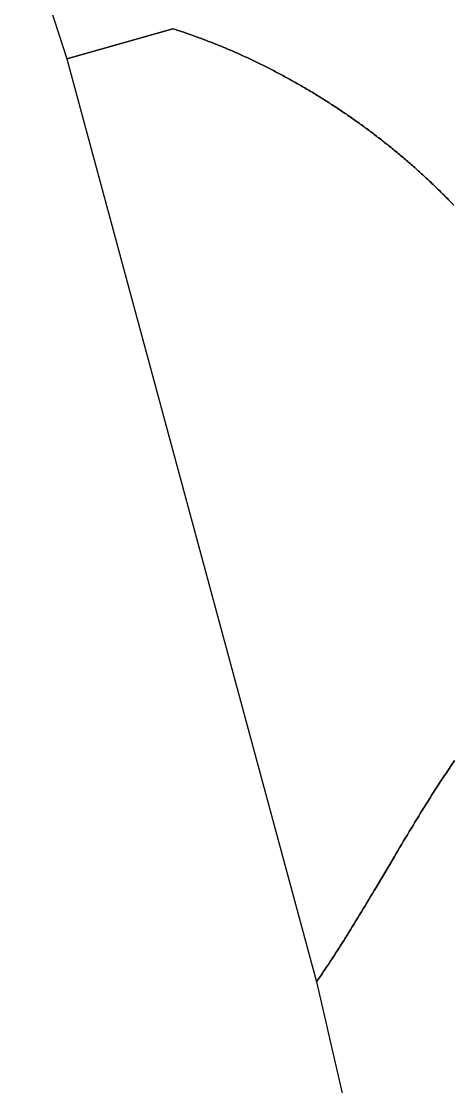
# Model space of a CAD drawing. Header units: millimetres. Extents: x 539514 to 908003, y -69769 to 203909.
# Drawn here: x 607416 to 624065, y -5642 to 35417 of the extents above; entities that cross this region are included whole.
import ezdxf

# ---------------------------------------------------------------- set-up
doc = ezdxf.new("R2010")
doc.units = ezdxf.units.MM
doc.layers.add('CLOSED_AREAS', color=7, linetype='Continuous')

msp = doc.modelspace()

# ---------------------------------------------------------------- linework, layer by layer
at = {"layer": 'CLOSED_AREAS'}
for points in [[(607416.23, 39406.86), (609165.136, 33965.817), (613245.918, 35131.755), (613299.228, 35114.808), (613352.535, 35097.716), (613405.839, 35080.48), (613459.139, 35063.1), (613512.435, 35045.576), (613565.726, 35027.909), (613619.012, 35010.098), (613672.292, 34992.145), (613725.566, 34974.049), (613778.833, 34955.81), (613832.093, 34937.428), (613885.346, 34918.905), (613938.591, 34900.24), (613991.827, 34881.433), (614045.054, 34862.485), (614098.271, 34843.395), (614151.479, 34824.165), (614204.676, 34804.794), (614257.862, 34785.282), (614311.036, 34765.63), (614364.199, 34745.838), (614417.35, 34725.906), (614470.487, 34705.835), (614523.612, 34685.624), (614576.722, 34665.275), (614629.819, 34644.786), (614682.9, 34624.158), (614735.966, 34603.393), (614789.017, 34582.489), (614842.051, 34561.447), (614895.069, 34540.267), (614948.07, 34518.95), (615001.053, 34497.496), (615054.018, 34475.904), (615106.964, 34454.176), (615159.891, 34432.311), (615212.799, 34410.31), (615265.687, 34388.172), (615318.555, 34365.899), (615371.401, 34343.49), (615424.226, 34320.946), (615477.029, 34298.266), (615529.81, 34275.452), (615582.568, 34252.503), (615635.302, 34229.419), (615688.013, 34206.201), (615740.7, 34182.849), (615793.361, 34159.363), (615845.998, 34135.744), (615898.609, 34111.991), (615951.193, 34088.105), (616003.751, 34064.086), (616056.282, 34039.934), (616108.785, 34015.651), (616161.26, 33991.234), (616213.707, 33966.686), (616266.124, 33942.006), (616318.512, 33917.195), (616370.87, 33892.253), (616423.198, 33867.179), (616475.494, 33841.974), (616527.759, 33816.639), (616579.993, 33791.174), (616632.193, 33765.578), (616684.361, 33739.853), (616736.496, 33713.998), (616788.597, 33688.013), (616840.663, 33661.899), (616892.695, 33635.656), (616944.692, 33609.285), (616996.652, 33582.785), (617048.577, 33556.157), (617100.465, 33529.4), (617152.316, 33502.516), (617204.129, 33475.504), (617255.904, 33448.365), (617307.64, 33421.099), (617359.337, 33393.706), (617410.995, 33366.186), (617462.613, 33338.54), (617514.19, 33310.767), (617565.727, 33282.869), (617617.222, 33254.844), (617668.675, 33226.695), (617720.085, 33198.42), (617771.453, 33170.019), (617822.778, 33141.495), (617874.058, 33112.845), (617925.294, 33084.071), (617976.486, 33055.173), (618027.632, 33026.151), (618078.733, 32997.006), (618129.787, 32967.736), (618180.795, 32938.344), (618231.755, 32908.829), (618282.668, 32879.191), (618333.533, 32849.43), (618384.349, 32819.548), (618435.116, 32789.543), (618485.833, 32759.416), (618536.501, 32729.168), (618587.118, 32698.798), (618637.684, 32668.307), (618688.198, 32637.695), (618738.661, 32606.963), (618789.071, 32576.11), (618839.428, 32545.137), (618889.732, 32514.044), (618939.982, 32482.831), (618990.178, 32451.499), (619040.319, 32420.047), (619090.405, 32388.476), (619140.435, 32356.787), (619190.409, 32324.978), (619240.326, 32293.052), (619290.186, 32261.007), (619339.988, 32228.845), (619389.732, 32196.564), (619439.418, 32164.166), (619489.044, 32131.651), (619538.611, 32099.019), (619588.118, 32066.271), (619637.564, 32033.405), (619686.95, 32000.424), (619736.274, 31967.326), (619785.536, 31934.113), (619834.735, 31900.784), (619883.872, 31867.339), (619932.945, 31833.78), (619981.955, 31800.105), (620030.9, 31766.316), (620079.78, 31732.412), (620128.595, 31698.394), (620177.344, 31664.262), (620226.027, 31630.016), (620274.644, 31595.657), (620323.193, 31561.185), (620371.674, 31526.599), (620420.088, 31491.901), (620468.433, 31457.09), (620516.708, 31422.166), (620564.914, 31387.131), (620613.05, 31351.983), (620661.116, 31316.724), (620709.11, 31281.353), (620757.033, 31245.871), (620804.884, 31210.278), (620852.663, 31174.575), (620900.369, 31138.76), (620948.001, 31102.836), (620995.56, 31066.801), (621043.044, 31030.657), (621090.453, 30994.403), (621137.787, 30958.039), (621185.046, 30921.566), (621232.228, 30884.985), (621279.333, 30848.295), (621326.361, 30811.496), (621373.312, 30774.589), (621420.184, 30737.574), (621466.978, 30700.451), (621513.692, 30663.221), (621560.327, 30625.883), (621606.882, 30588.438), (621653.357, 30550.887), (621699.75, 30513.229), (621746.062, 30475.464), (621792.292, 30437.593), (621838.44, 30399.617), (621884.504, 30361.534), (621930.485, 30323.347), (621976.383, 30285.053), (622022.196, 30246.655), (622067.924, 30208.153), (622113.567, 30169.545), (622159.124, 30130.833), (622204.595, 30092.018), (622249.979, 30053.098), (622295.276, 30014.074), (622340.485, 29974.948), (622385.606, 29935.718), (622430.639, 29896.385), (622475.582, 29856.95), (622520.436, 29817.412), (622565.199, 29777.771), (622609.872, 29738.029), (622654.454, 29698.185), (622698.945, 29658.239), (622743.344, 29618.192), (622787.65, 29578.044), (622831.863, 29537.796), (622875.983, 29497.446), (622920.009, 29456.996), (622963.94, 29416.446), (623007.777, 29375.796), (623051.519, 29335.046), (623095.164, 29294.197), (623138.714, 29253.249), (623182.166, 29212.201), (623225.522, 29171.055), (623268.78, 29129.81), (623311.939, 29088.467), (623355, 29047.026), (623397.962, 29005.486), (623440.824, 28963.85), (623483.586, 28922.116), (623526.248, 28880.284), (623568.808, 28838.356), (623611.267, 28796.331), (623653.624, 28754.209), (623695.879, 28711.992), (623738.03, 28669.678), (623780.079, 28627.268), (623822.023, 28584.763), (623863.863, 28542.163), (623905.598, 28499.467), (623947.228, 28456.677), (623988.752, 28413.792), (624030.17, 28370.812), (624071.48, 28327.739)], [(624071.48, 28327.739), (624030.17, 28370.812), (623988.752, 28413.792), (623947.228, 28456.677), (623905.598, 28499.467), (623863.863, 28542.163), (623822.023, 28584.763), (623780.079, 28627.268), (623738.03, 28669.678), (623695.879, 28711.992), (623653.624, 28754.209), (623611.267, 28796.331), (623568.808, 28838.356), (623526.248, 28880.284), (623483.586, 28922.116), (623440.824, 28963.85), (623397.962, 29005.486), (623355, 29047.026), (623311.939, 29088.467), (623268.78, 29129.81), (623225.522, 29171.055), (623182.166, 29212.201), (623138.714, 29253.249), (623095.164, 29294.197), (623051.519, 29335.046), (623007.777, 29375.796), (622963.94, 29416.446), (622920.009, 29456.996), (622875.983, 29497.446), (622831.863, 29537.796), (622787.65, 29578.044), (622743.344, 29618.192), (622698.945, 29658.239), (622654.454, 29698.185), (622609.872, 29738.029), (622565.199, 29777.771), (622520.436, 29817.412), (622475.582, 29856.95), (622430.639, 29896.385), (622385.606, 29935.718), (622340.485, 29974.948), (622295.276, 30014.074), (622249.979, 30053.098), (622204.595, 30092.018), (622159.124, 30130.833), (622113.567, 30169.545), (622067.924, 30208.153), (622022.196, 30246.655), (621976.383, 30285.053), (621930.485, 30323.347), (621884.504, 30361.534), (621838.44, 30399.617), (621792.292, 30437.593), (621746.062, 30475.464), (621699.75, 30513.229), (621653.357, 30550.887), (621606.882, 30588.438), (621560.327, 30625.883), (621513.692, 30663.221), (621466.978, 30700.451), (621420.184, 30737.574), (621373.312, 30774.589), (621326.361, 30811.496), (621279.333, 30848.295), (621232.228, 30884.985), (621185.046, 30921.566), (621137.787, 30958.039), (621090.453, 30994.403), (621043.044, 31030.657), (620995.56, 31066.801), (620948.001, 31102.836), (620900.369, 31138.76), (620852.663, 31174.575), (620804.884, 31210.278), (620757.033, 31245.871), (620709.11, 31281.353), (620661.116, 31316.724), (620613.05, 31351.983), (620564.914, 31387.131), (620516.708, 31422.166), (620468.433, 31457.09), (620420.088, 31491.901), (620371.674, 31526.599), (620323.193, 31561.185), (620274.644, 31595.657), (620226.027, 31630.016), (620177.344, 31664.262), (620128.595, 31698.394), (620079.78, 31732.412), (620030.9, 31766.316), (619981.955, 31800.105), (619932.945, 31833.78), (619883.872, 31867.339), (619834.735, 31900.784), (619785.536, 31934.113), (619736.274, 31967.326), (619686.95, 32000.424), (619637.564, 32033.405), (619588.118, 32066.271), (619538.611, 32099.019), (619489.044, 32131.651), (619439.418, 32164.166), (619389.732, 32196.564), (619339.988, 32228.845), (619290.186, 32261.007), (619240.326, 32293.052), (619190.409, 32324.978), (619140.435, 32356.787), (619090.405, 32388.476), (619040.319, 32420.047), (618990.178, 32451.499), (618939.982, 32482.831), (618889.732, 32514.044), (618839.428, 32545.137), (618789.071, 32576.11), (618738.661, 32606.963), (618688.198, 32637.695), (618637.684, 32668.307), (618587.118, 32698.798), (618536.501, 32729.168), (618485.833, 32759.416), (618435.116, 32789.543), (618384.349, 32819.548), (618333.533, 32849.43), (618282.668, 32879.191), (618231.755, 32908.829), (618180.795, 32938.344), (618129.787, 32967.736), (618078.733, 32997.006), (618027.632, 33026.151), (617976.486, 33055.173), (617925.294, 33084.071), (617874.058, 33112.845), (617822.778, 33141.495), (617771.453, 33170.019), (617720.085, 33198.42), (617668.675, 33226.695), (617617.222, 33254.844), (617565.727, 33282.869), (617514.19, 33310.767), (617462.613, 33338.54), (617410.995, 33366.186), (617359.337, 33393.706), (617307.64, 33421.099), (617255.904, 33448.365), (617204.129, 33475.504), (617152.316, 33502.516), (617100.465, 33529.4), (617048.577, 33556.157), (616996.652, 33582.785), (616944.692, 33609.285), (616892.695, 33635.656), (616840.663, 33661.899), (616788.597, 33688.013), (616736.496, 33713.998), (616684.361, 33739.853), (616632.193, 33765.578), (616579.993, 33791.174), (616527.759, 33816.639), (616475.494, 33841.974), (616423.198, 33867.179), (616370.87, 33892.253), (616318.512, 33917.195), (616266.124, 33942.006), (616213.707, 33966.686), (616161.26, 33991.234), (616108.785, 34015.651), (616056.282, 34039.934), (616003.751, 34064.086), (615951.193, 34088.105), (615898.609, 34111.991), (615845.998, 34135.744), (615793.361, 34159.363), (615740.7, 34182.849), (615688.013, 34206.201), (615635.302, 34229.419), (615582.568, 34252.503), (615529.81, 34275.452), (615477.029, 34298.266), (615424.226, 34320.946), (615371.401, 34343.49), (615318.555, 34365.899), (615265.687, 34388.172), (615212.799, 34410.31), (615159.891, 34432.311), (615106.964, 34454.176), (615054.018, 34475.904), (615001.053, 34497.496), (614948.07, 34518.95), (614895.069, 34540.267), (614842.051, 34561.447), (614789.017, 34582.489), (614735.966, 34603.393), (614682.9, 34624.158), (614629.819, 34644.786), (614576.722, 34665.275), (614523.612, 34685.624), (614470.487, 34705.835), (614417.35, 34725.906), (614364.199, 34745.838), (614311.036, 34765.63), (614257.862, 34785.282), (614204.676, 34804.794), (614151.479, 34824.165), (614098.271, 34843.395), (614045.054, 34862.485), (613991.827, 34881.433), (613938.591, 34900.24), (613885.346, 34918.905), (613832.093, 34937.428), (613778.833, 34955.81), (613725.566, 34974.049), (613672.292, 34992.145), (613619.012, 35010.098), (613565.726, 35027.909), (613512.435, 35045.576), (613459.139, 35063.1), (613405.839, 35080.48), (613352.535, 35097.716), (613299.228, 35114.808), (613245.918, 35131.755), (609165.136, 33965.817), (618784.122, -1595.283), (618821.564, -1541.739), (618858.925, -1488.064), (618896.206, -1434.261), (618933.41, -1380.329), (618970.538, -1326.27), (619007.591, -1272.086), (619044.57, -1217.778), (619081.477, -1163.348), (619118.313, -1108.796), (619155.08, -1054.124), (619191.779, -999.333), (619228.411, -944.425), (619264.978, -889.401), (619301.481, -834.262), (619337.921, -779.009), (619374.3, -723.645), (619410.62, -668.17), (619446.881, -612.586), (619483.086, -556.894), (619519.234, -501.095), (619555.329, -445.191), (619591.371, -389.182), (619627.361, -333.072), (619663.302, -276.859), (619699.193, -220.547), (619735.038, -164.136), (619770.837, -107.628), (619806.591, -51.024), (619842.302, 5.675), (619877.971, 62.467), (619913.6, 119.352), (619949.19, 176.326), (619984.742, 233.391), (620020.259, 290.543), (620091.188, 405.106), (620161.99, 520.004), (620232.674, 635.228), (620303.253, 750.766), (620373.737, 866.609), (620444.137, 982.744), (620514.464, 1099.162), (620584.729, 1215.851), (620654.944, 1332.802), (620725.12, 1450.003), (620795.267, 1567.444), (620865.397, 1685.114), (620935.521, 1803.002), (621005.65, 1921.097), (621075.794, 2039.39), (621216.176, 2276.524), (621356.754, 2514.317), (621497.617, 2752.685), (621638.855, 2991.541), (621780.555, 3230.8), (621851.606, 3350.554), (621922.806, 3470.377), (621994.166, 3590.258), (622065.697, 3710.187), (622137.41, 3830.152), (622209.317, 3950.143), (622281.428, 4070.149), (622353.754, 4190.161), (622426.306, 4310.166), (622499.097, 4430.154), (622572.135, 4550.115), (622645.434, 4670.038), (622719.003, 4789.912), (622792.854, 4909.726), (622866.998, 5029.471), (622904.183, 5089.313), (622941.446, 5149.134), (622978.788, 5208.932), (623016.209, 5268.706), (623053.712, 5328.455), (623091.298, 5388.176), (623128.969, 5447.869), (623166.725, 5507.533), (623204.568, 5567.166), (623242.5, 5626.766), (623280.521, 5686.333), (623318.634, 5745.865), (623356.839, 5805.361), (623395.139, 5864.82), (623433.533, 5924.239), (623472.025, 5983.618), (623510.615, 6042.956), (623549.304, 6102.25), (623588.094, 6161.501), (623626.987, 6220.706), (623665.983, 6279.863), (623705.084, 6338.973), (623744.292, 6398.033), (623783.607, 6457.042), (623823.032, 6515.999), (623862.568, 6574.902), (623902.215, 6633.751), (623941.976, 6692.543), (623981.852, 6751.277), (624021.844, 6809.953), (624061.953, 6868.568), (624102.181, 6927.121)], [(624102.181, 6927.121), (624061.953, 6868.568), (624021.844, 6809.953), (623981.852, 6751.277), (623941.976, 6692.543), (623902.215, 6633.751), (623862.568, 6574.902), (623823.032, 6515.999), (623783.607, 6457.042), (623744.292, 6398.033), (623705.084, 6338.973), (623665.983, 6279.863), (623626.987, 6220.706), (623588.094, 6161.501), (623549.304, 6102.25), (623510.615, 6042.956), (623472.025, 5983.618), (623433.533, 5924.239), (623395.139, 5864.82), (623356.839, 5805.361), (623318.634, 5745.865), (623280.521, 5686.333), (623242.5, 5626.766), (623204.568, 5567.166), (623166.725, 5507.533), (623128.969, 5447.869), (623091.298, 5388.176), (623053.712, 5328.455), (623016.209, 5268.706), (622978.788, 5208.932), (622941.446, 5149.134), (622904.183, 5089.313), (622866.998, 5029.471), (622792.854, 4909.726), (622719.003, 4789.912), (622645.434, 4670.038), (622572.135, 4550.115), (622499.097, 4430.154), (622426.306, 4310.166), (622353.754, 4190.161), (622281.428, 4070.149), (622209.317, 3950.143), (622137.41, 3830.152), (622065.697, 3710.187), (621994.166, 3590.258), (621922.806, 3470.377), (621851.606, 3350.554), (621780.555, 3230.8), (621638.855, 2991.541), (621497.617, 2752.685), (621356.754, 2514.317), (621216.176, 2276.524), (621075.794, 2039.39), (621005.65, 1921.097), (620935.521, 1803.002), (620865.397, 1685.114), (620795.267, 1567.444), (620725.12, 1450.003), (620654.944, 1332.802), (620584.729, 1215.851), (620514.464, 1099.162), (620444.137, 982.744), (620373.737, 866.609), (620303.253, 750.766), (620232.674, 635.228), (620161.99, 520.004), (620091.188, 405.106), (620020.259, 290.543), (619984.742, 233.391), (619949.19, 176.326), (619913.6, 119.352), (619877.971, 62.467), (619842.302, 5.675), (619806.591, -51.024), (619770.837, -107.628), (619735.038, -164.136), (619699.193, -220.547), (619663.302, -276.859), (619627.361, -333.072), (619591.371, -389.182), (619555.329, -445.191), (619519.234, -501.095), (619483.086, -556.894), (619446.881, -612.586), (619410.62, -668.17), (619374.3, -723.645), (619337.921, -779.009), (619301.481, -834.262), (619264.978, -889.401), (619228.411, -944.425), (619191.779, -999.333), (619155.08, -1054.124), (619118.313, -1108.796), (619081.477, -1163.348), (619044.57, -1217.778), (619007.591, -1272.086), (618970.538, -1326.27), (618933.41, -1380.329), (618896.206, -1434.261), (618858.925, -1488.064), (618821.564, -1541.739), (618784.122, -1595.283), (621407.482, -12963.175)]]:
    msp.add_lwpolyline(points, dxfattribs=at)

doc.saveas('drawing.dxf')
